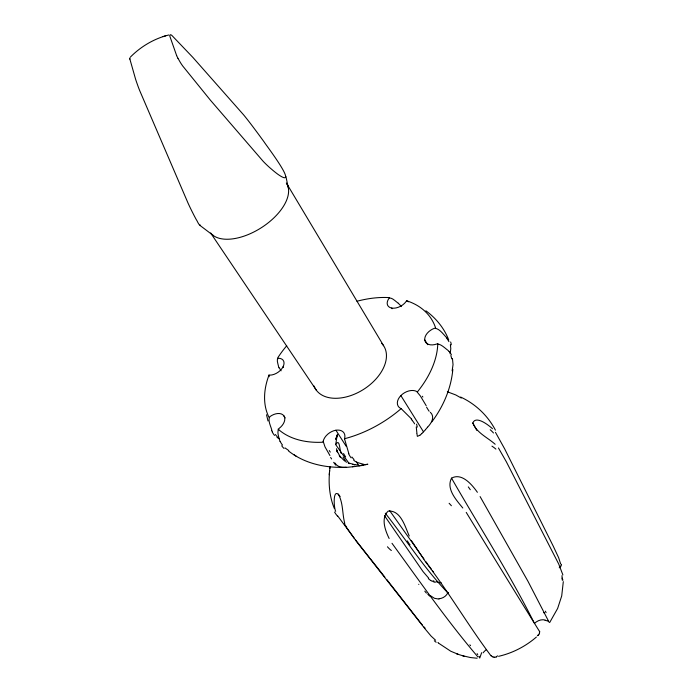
<?xml version="1.0" encoding="UTF-8"?>
<svg xmlns="http://www.w3.org/2000/svg" width="693" height="693" viewBox="0 0 693 693"><rect width="100%" height="100%" fill="white"/><g stroke="black" fill="none" stroke-linecap="round" stroke-linejoin="round"><path stroke-width="1.04" d="M416.891 432.978L416.259 426.94M416.883 433.446L417.359 436.373L419.802 435.282M200.216 225.017C198.874 225.615 197.306 220.816 196.223 219.516A139.224 6.731 67.9 0 1 193.763 214.873L191.918 211.226A78.941 3.941 68 0 1 190.818 208.991L189.873 207.034A45.573 2.313 68.1 0 1 188.063 203.162L139.588 90.341A15.341 0.806 67.8 0 1 138.141 86.564L136.478 81.878A42.576 2.218 67.9 0 1 135.533 79.011L129.886 59.122M329.651 470.478C328.361 483.255 329.383 496.552 334.355 508.489M563.305 581.635L561.711 595.945L557.631 608.463L549.67 622.539L547.834 621.032L545.079 620.261M329.842 468.52L330.033 466.519L329.262 474.714M335.776 444.343L337.058 435.663L336.079 438.946L337.534 434.277L336.59 436.703M329.929 455.544L325.008 446.89L323.163 441.32M452.832 369.412C451.117 388.461 443.269 406.635 431.834 421.855M562.915 579.738L562.803 580.344M450.095 353.785L450.805 348.752L450.381 344.664M452.139 370.859L453.04 364.622L452.451 358.472M479.738 658.081L481.635 652.685M348.865 453.698L344.508 438.782L344.742 437.872A12.102 8.125 -34.5 0 0 335.906 430.232A12.102 8.125 -34.5 0 0 323.163 441.32M344.508 438.782L344.525 438.73A95.002 61.045 -32.4 0 0 401.134 408.645L411.677 419.1M335.663 439.492L336.278 437.508M408.524 301.81L406.592 300.745L406.081 301.533A11.218 6.973 -29.8 0 1 391.701 308.064L392.099 308.749M427.676 427.079C431.401 423.25 435.247 416.839 430.353 412.3M398.354 303.239C395.98 301.862 391.38 296.613 388.964 298.388A11.218 6.973 -29.8 0 0 391.701 308.064M477.39 492.307C471.838 484.407 461.746 472.496 451.524 478.153C445.963 488.911 456.228 499.904 462.803 508.012M130.466 57.008C139.795 47.583 151.412 40.324 164.068 36.296M497.583 655.873L496.214 656.825M271.864 430.301C270.911 426.308 267.411 420.27 269.872 416.675A11.625 7.467 -35.8 0 1 283.758 415.67A11.625 7.467 -35.8 0 1 278.967 428.517C276.507 431.791 278.976 437.664 280.007 441.424M536.408 637.032C525.589 646.387 512.543 653.144 498.588 656.323M278.049 429.158L278.11 429.123A95.002 61.045 -32.4 0 0 323.016 442.212M538.262 635.377L537.396 635.724M449.116 351.542A32.242 23.579 -46.3 0 0 448.111 350.467C444.802 348.094 440.852 343.702 436.746 344.005A11.772 7.649 -29 0 1 424.783 340.02A11.772 7.649 -29 0 1 434.554 328.239C439.483 328.387 443.381 334.485 446.777 337.803M164.536 36.157L168.832 34.962M163.002 36.634L165.679 35.793M365.159 464.804L367.844 464.215L361.166 465.254M409.225 536.01C405.058 526.533 400.788 510.039 388.175 511.096C380.648 518.13 385.169 530.353 389.137 538.47M352.572 466.805A9.893 0.485 -7.4 0 0 356.722 466.294C373.319 464.05 357.926 464.795 353.681 460.126M352.824 466.744C346.881 467.238 338.652 469.187 334.91 462.967M278.768 367.844C278.725 365.488 275.788 359.312 278.335 358.238A11.114 6.852 -34.5 0 1 283.108 366.692L283.541 367.385M438.99 599.098L434.45 598.302L430.353 595.651M346.275 467.212C325.987 468.251 304.703 463.782 288.496 450.961M494.438 657.137L494.871 657.129A12.621 6.861 89.5 0 0 496.231 657.129M269.161 376.697L268.945 375.095L269.785 375.138A11.114 6.852 -34.5 0 0 283.108 366.692M268.945 375.095L268.997 375.095A95.002 61.045 -32.4 0 0 269.005 417.359M477.113 658.237L470.521 657.553L462.577 655.725M357.675 464.986L352.581 464.397L354.825 464.717L348.172 462.855M435.949 581.696L441.25 582.908M438.704 643.251L450.762 651.229L458.203 654.322M456.47 653.776L464.197 656.236M447.357 391.779L455.751 394.941L461.287 398.059M434.052 581.15L433.038 580.76M401.134 408.645L400.363 408.264A12.162 8.221 -31 0 1 400.849 395.608A12.162 8.221 -31 0 1 416.701 391.467L420.443 396.075L426.195 405.682M279.53 438.99L277.044 437.413M460.611 397.037C475.485 403.915 487.829 415.635 495.443 430.154M288.73 450.537L284.988 447.895M294.083 454.781L296.656 456.548M491.086 655.95C468.286 625.571 448.847 592.168 425.597 561.91L411.27 540.419M199.783 225.277L213.279 235.499M435.628 640.263L431.141 636.139L425.519 629.443L356.488 541.484L346.405 527.278M425.874 310.793C436.01 318.182 444.282 328.265 448.752 340.029M428.733 578.196L423.111 571.673L384.52 515.748M344.664 461.053L339.284 455.656L340.445 457.233L336.885 450.667L337.526 452.416L336.451 448.735M495.157 444.265C487.551 437.439 476.715 432.96 472.817 422.973C475.71 415.237 488.27 424.826 492.472 428.716M447.955 592.957C424.367 568.658 406.185 539.708 385.291 513.201M425.086 628.109L424.081 627M477.971 656.999C447.124 620.85 419.967 581.67 391.995 543.295M340.142 496.604C332.718 485.568 333.576 507.033 335.663 511.382M422.332 624.973L420.582 622.842M420.079 622.21L406.011 604.105M384.875 577.148L370.244 558.584M366.718 554.114L355.457 539.83M367.273 554.816L369.62 557.804M390.835 584.719L402.815 600.008M354.244 538.288L337.777 516.042M386.677 579.426L390.246 583.965M403.274 600.597L405.552 603.525M428.941 565.886L429.929 567.255M430.422 567.931L431.401 569.291M432.458 570.746L433.593 572.297M425.961 561.772L427.953 564.518M419.932 553.395L421.448 555.509M421.95 556.21L423.96 559M338.253 494.066C343.364 502.945 342.134 513.712 344.767 523.362M419.421 552.693L389.657 510.637M466.224 512.387C490.488 552.035 514.942 591.909 539.414 631.28M349.246 463.695L335.689 444.62C339.925 437.5 339.449 450.693 341.303 453.543M498.449 447.964L506.34 461.772L558.74 564.093L562.889 574.895M495.478 432.337L504.651 448.847L553.196 546.058L558.636 557.692L560.672 563.989M210.646 232.995L316.519 390.445M359.13 465.921L356.566 462.075M346.379 462.361L343.061 457.111M346.214 446.309L335.906 430.232M424.783 339.977L427.772 344.707M400.866 395.59L423.492 431.826M285.152 417.888L283.732 415.644M480.102 496.586L528.014 581.375L548.466 620.989M286.33 182.978L383.61 345.729M451.524 478.153C478.941 526.056 509 572.626 533.731 622.011M472.817 422.973L476.767 430.362M177.962 58.316L180.423 62.578A15.411 2.235 52.6 0 0 182.657 65.922L210.455 100.242L263.201 161.356A45.851 6.436 53.2 0 0 266.346 164.51L268.009 166.077A79.383 10.932 53.1 0 0 269.967 167.845L273.311 170.703A139.882 18.659 52.8 0 0 277.824 174.246C300.797 190.488 266.043 145.106 264.258 142.134A151.906 22.869 53.1 0 0 257.441 132.813L252.806 126.611A76.039 10.837 53.2 0 0 249.22 121.907L248.181 120.573A45.833 6.384 53.2 0 0 243.728 114.995L192.862 57.398L171.855 35.421A15.021 2.096 52.5 0 0 170.582 34.685L169.82 35.317A43.235 6.055 52.7 0 0 169.88 36.331L176.654 55.639M266.519 414.752L268.018 420.998M285.923 176.533L288.21 187.37M381.739 343.373A40.341 25.892 -32.4 0 1 363.375 389.527A40.341 25.892 -32.4 0 1 314.05 386.01M286.677 183.524A45.391 24.082 -32.4 0 1 262.24 227.131A45.391 24.082 -32.4 0 1 210.923 233.333M406.592 300.745A95.002 61.045 -32.4 0 1 435.594 327.91M437.785 343.598A95.002 61.045 -32.4 0 1 417.394 391.917M277.46 358.272A95.002 61.045 -32.4 0 1 286.72 345.764M356.973 301.256A95.002 61.045 -32.4 0 1 389.561 297.626M398.267 303.317A27.729 21.275 -35.1 0 1 401.256 306.618M449.151 351.498A27.989 20.348 -51.6 0 1 451.403 354.807M450.805 355.544A28.006 20.478 -51.9 0 1 451.689 358.844M450.632 341.978A27.339 15.922 17.8 0 1 451.282 344.811M446.387 337.82A27.235 13.843 28.7 0 1 448.908 341.632M491.943 446.153A44.144 26.758 -4.2 0 1 495.893 449.107M561.997 575.632A25 13.072 -55.7 0 1 561.98 578.508M562.421 578.101A19.88 12.188 -43.5 0 1 562.136 579.946M559.658 567.402A12.162 5.05 0.7 0 1 559.234 567.792M560.663 566.068A19.837 9.07 12.5 0 1 560.065 567.082M561.46 564.319A24.801 11.192 24.1 0 1 560.94 566.181M490.202 429.738A42.498 27.036 5.6 0 1 493.485 432.978M411.252 419.17A32.805 17.368 22.5 0 1 412.344 420.417M412.222 420.469A28.526 16.138 19.5 0 1 414.613 423.856M416.562 424.203A28.56 16.337 19.5 0 1 417.229 427.122M421.734 433.636A9.945 1.065 -48.1 0 1 419.715 435.386M425.519 429.625A7.701 0.797 -47.8 0 1 421.751 433.575M427.572 427.157A10.126 1.048 -47.8 0 1 425.467 429.634M422.86 397.037A28.309 0.728 57.7 0 1 422.366 396.257M429.123 411.244A28.248 3.976 65.8 0 1 426.55 407.137M449.107 503.283A44.802 6.35 44 0 1 451.394 505.725M539.734 631.358A25.528 11.443 6.3 0 1 539.31 633.211M539.561 633.263A20.504 8.81 18.9 0 1 538.955 634.199M538.903 634.519A12.656 5.353 28.7 0 1 537.889 635.091M534.329 623.544A9.858 7.337 -35.2 0 1 545.192 620.079M544.092 613.002A20.556 0.65 56.5 0 1 543.754 612.499M546.101 612.629A25.624 1.655 66.4 0 1 545.4 611.191M468.303 486.902A43.555 5.925 51.6 0 1 470.287 489.717M331.618 458.974A32.25 3.69 61.4 0 1 330.613 457.458M335.733 465.133A28.041 1.819 59.5 0 1 333.645 462.309M330.266 452.105A28.11 1.611 59.6 0 1 329.305 450.554M354.002 459.442A28.517 17.975 -80.1 0 1 351.957 457.016M351.143 457.839A28.482 19.326 -67.1 0 1 348.7 453.846M391.346 550.511A44.335 20.686 83.4 0 1 387.456 546.786M470.53 645.659A25.459 0.736 51.6 0 1 469.863 644.828M477.746 654.608A20.444 1.776 62.4 0 1 477.105 653.638M479.435 657.12A12.595 1.377 71.3 0 1 478.95 656.271M483.099 652.858A9.823 5.449 -33.9 0 1 486.399 649.601M494.404 657.31A20.444 10.724 -78.1 0 1 493.13 656.869M493.026 657.094A25.476 13.184 -66 0 1 491.302 655.682M410.039 544.871A43.694 20.114 -88 0 1 407.337 540.861M272.366 431.947A31.072 20.773 -75.6 0 1 271.665 430.509M274.541 435.412A26.958 17.264 -79 0 1 272.288 432.077M277.339 436.807A27.053 17.169 -79 0 1 275.39 434.494M284.017 448.449A27.755 20.279 -5.5 0 1 281.679 445.738M282.553 445.114A27.729 18.209 6.7 0 1 280.18 441.398M337.578 516.198A43.105 32.242 -34.3 0 1 334.572 512.058M438.496 642.896A19.75 12.613 -11.4 0 1 437.907 642.567M436.166 642.272A24.861 13.288 -1.8 0 1 434.312 640.722M346.63 527.13A42.775 29.271 -25 0 1 344.378 523.544M281.107 370.816A27.581 19.967 0.5 0 1 279.331 367.714M345.66 456.904A49.983 28.136 19.2 0 1 343.563 453.534M430.691 580.448A23.692 16.476 -20.9 0 1 428.309 578.551M432.328 581.323A18.971 11.573 -7.5 0 1 430.578 580.37M435.273 582.345A10.993 5.353 1.5 0 1 433.194 581.644M448.224 592.602A8.836 7.484 -16.1 0 1 448.102 592.991M447.773 592.913A9.26 7.779 -25.3 0 1 439.015 598.735M429.599 596.058A11.824 5.172 38 0 1 427.763 594.178M426.412 593.113A19.395 5.189 41.1 0 1 424.8 591.172M418.841 584.468A24.394 2.599 45.7 0 1 418.728 584.26M177.954 58.307A42.775 6.142 52.7 0 1 176.663 55.648M130.041 57.943A14.96 0.754 67.8 0 0 129.963 57.84L129.712 58.169A43.035 2.183 67.9 0 0 129.886 59.13"/></g></svg>
